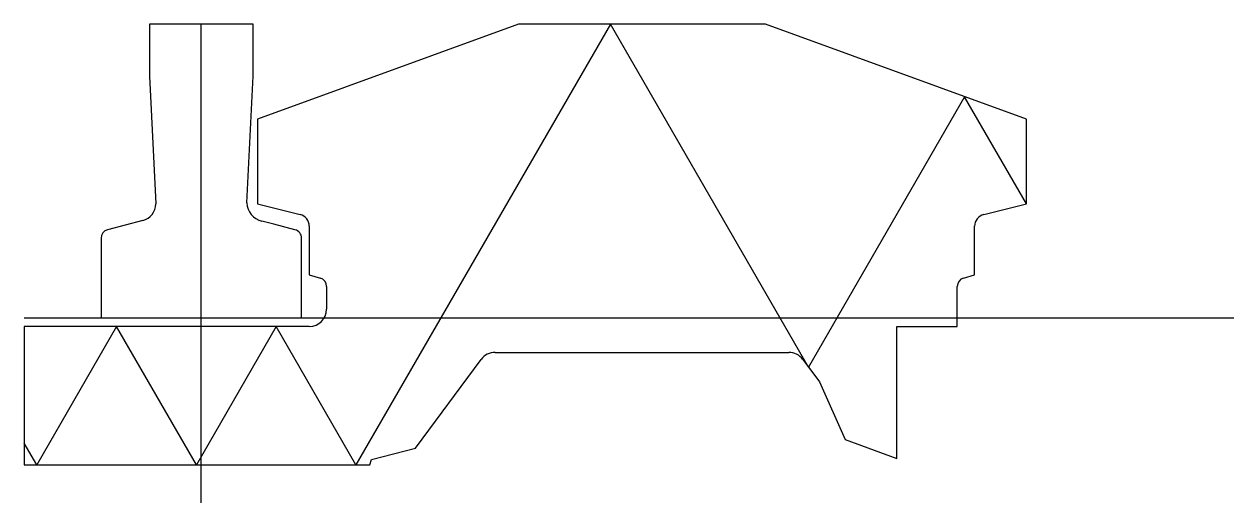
# Model space of a CAD drawing. Extents: x -102 to 598, y -107 to 170.
import ezdxf

# ---------------------------------------------------------------- set-up
doc = ezdxf.new("R2010")
doc.units = 0
doc.layers.get('0').update_dxf_attribs({"linetype": 'CONTINUOUS'})

msp = doc.modelspace()

# ---------------------------------------------------------------- linework, layer by layer
at = {"linetype": 'CONTINUOUS'}
for p, q in [((30, 170), (-30, 170)), ((-30, 170), (-30, 140)), ((0, -107), (0, 170)), ((30, 140), (30, 170)), ((183.5, 170), (32.5, 115)), ((236.73, 170), (89.51, -85)), ((326.5, 170), (183.5, 170)), ((351.32, -28.46), (236.73, 170)), ((477.5, 115), (326.5, 170)), ((-30, 140), (-26.37, 66.01)), ((26.39, 66.58), (30, 140)), ((441.68, 128.05), (351.32, -28.46)), ((477.5, 66), (441.68, 128.05)), ((32.5, 115), (32.5, 66)), ((477.5, 66), (477.5, 115)), ((32.5, 66), (57.2, 59.83)), ((452.8, 59.83), (477.5, 66)), ((-33.82, 56.42), (-54.28, 50.99)), ((41.89, 54.28), (35, 56)), ((54.2, 51.01), (41.89, 54.28)), ((62.5, 53.03), (62.5, 25)), ((447.5, 25), (447.5, 53.03)), ((-58, 46.16), (-58, 0)), ((58, 0), (58, 46.16)), ((62.5, 25), (68.94, 23.07)), ((441.06, 23.07), (447.5, 25)), ((72.5, 18.28), (72.5, 5)), ((437.5, -5), (437.5, 18.28)), ((-102.5, 0), (597.5, 0)), ((-58, 0), (58, 0)), ((62.5, -5), (-102.5, -5)), ((-102.5, -5), (-102.5, -85)), ((-49.05, -5), (-95.24, -85)), ((-2.87, -85), (-49.05, -5)), ((43.32, -5), (-2.87, -85)), ((89.51, -85), (43.32, -5)), ((402.5, -81.36), (402.5, -5)), ((402.5, -5), (437.5, -5)), ((169.99, -20), (340.01, -20)), ((123.88, -75.39), (161.96, -24.04)), ((348.04, -24.04), (357.65, -37)), ((357.65, -37), (372.5, -70.43)), ((-95.24, -85), (-102.5, -72.43)), ((98.5, -82), (123.88, -75.39)), ((372.5, -70.43), (402.5, -81.36)), ((97.5, -85), (98.5, -82)), ((-102.5, -85), (97.5, -85))]:
    msp.add_line(p, q, dxfattribs=at)
for centre, radius, start, end in [((-36.39, 66.1), 10.02, 284.85906, 359.45719), ((37.75, 67.03), 11.37, 182.2792, 255.99817), ((55.5, 53.04), 7, 359.92172, 75.94482), ((454.5, 53.04), 7, 104.05518, 180.07828), ((-53, 46.16), 5, 104.83283, 179.96122), ((53, 46.16), 5, 0.04429, 76.11348), ((67.5, 18.28), 5, 359.97883, 73.26175), ((442.5, 18.28), 5, 106.73825, 180.02117), ((62.5, 5), 10, 270, 0), ((169.99, -30), 10, 89.99911, 143.41605), ((340.01, -30), 10, 36.58395, 90.00089)]:
    msp.add_arc(centre, radius, start, end, dxfattribs=at)

doc.saveas('drawing.dxf')
